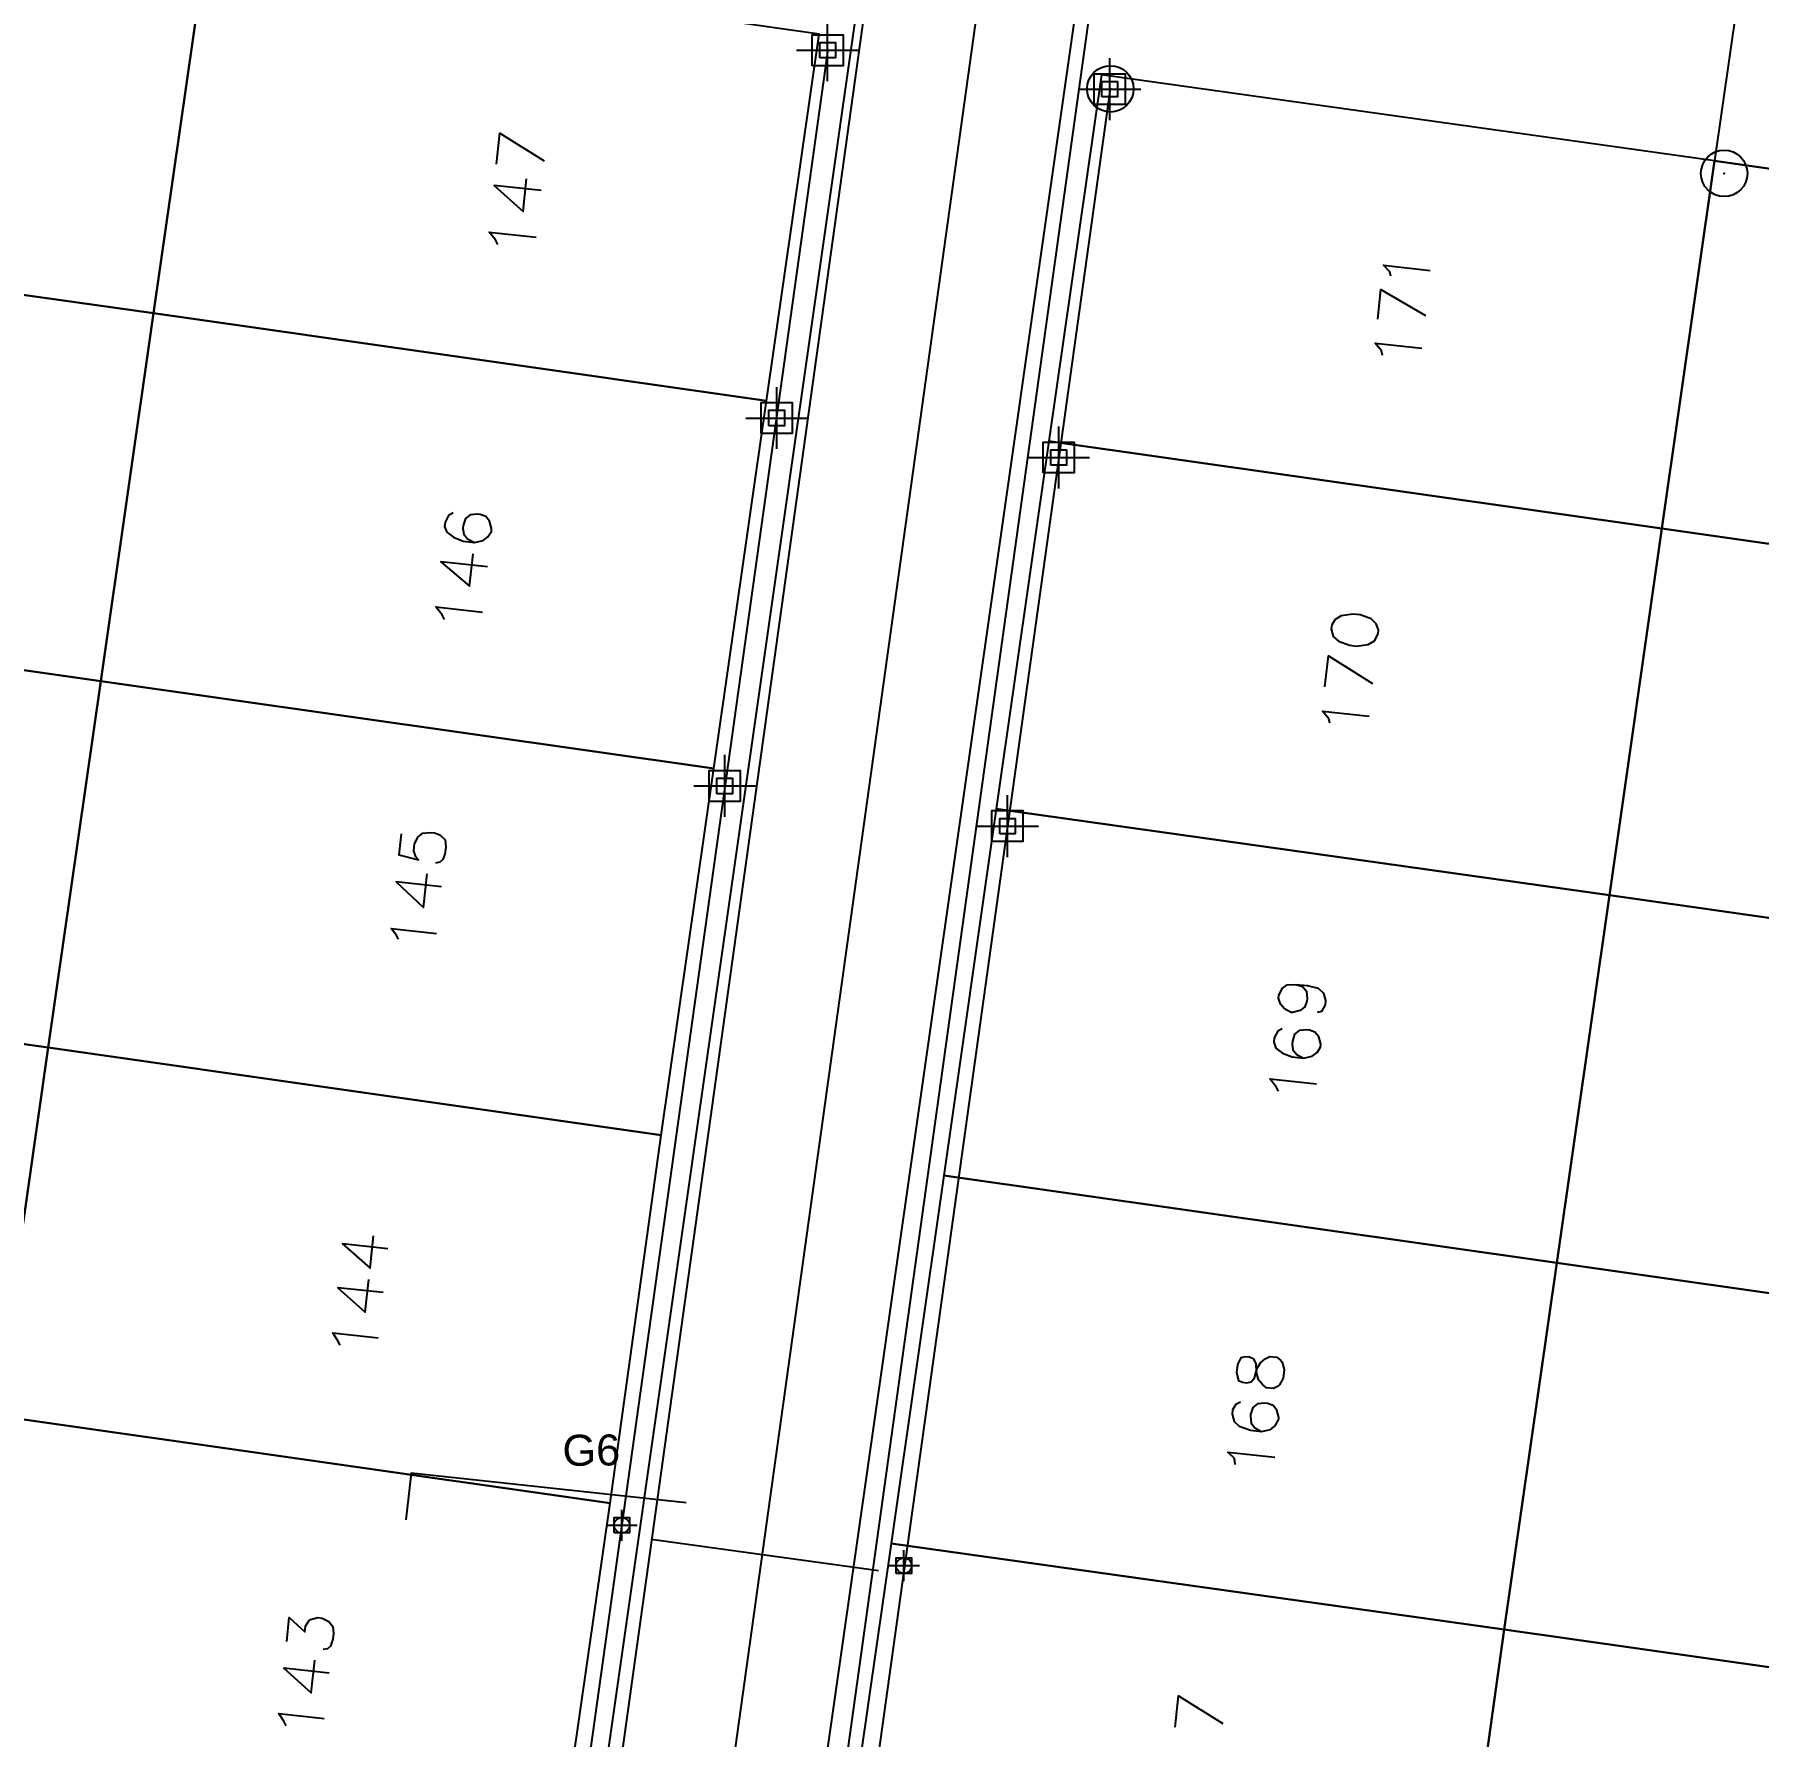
# Model space of a CAD drawing. Header units: metres. Extents: x -977055 to 805873, y -1033982 to 242021.
# Drawn here: x 863.8 to 919.5, y 864.8 to 919.8 of the extents above; entities that cross this region are included whole.
import ezdxf

# ---------------------------------------------------------------- set-up
doc = ezdxf.new("R2010")
doc.units = ezdxf.units.M
doc.header["$PDMODE"] = 32
doc.header["$PDSIZE"] = 1.5
for name, color, linetype in [('12-CONDICIONES EXISTENTES', 2, 'Continuous'), ('C-ROAD-PROF-TEXT', 11, 'Continuous'), ('PUNTOS V', 4, 'Continuous'), ('V-NODE', 1, 'Continuous')]:
    doc.layers.add(name, color=color, linetype=linetype)
doc.layers.add('PDF2_area escolar', color=7, linetype='Continuous', true_color=0x989898)
doc.layers.add('PDF_Geometry', color=7, linetype='Continuous', true_color=0x797979)
doc.layers.get('PDF2_area escolar').off()
doc.styles.get("Standard").update_dxf_attribs({"font": 'arial.ttf'})

# ---------------------------------------------------------------- blocks, each defined once
blk = doc.blocks.new('*U2295')
at = {"color": 0, "linetype": 'ByBlock', "lineweight": -2, "transparency": 16777216}
for p, q in [((-1, 0), (1, 0)), ((0, -1), (0, 1))]:
    blk.add_line(p, q, dxfattribs=at)
blk.add_circle((0, 0), 0.5, dxfattribs=at)
blk = doc.blocks.new('*U2406', base_point=(882.762, 871.632, 1007.232))
at = {"layer": 'V-NODE', "color": 1, "lineweight": -2, "xscale": 0.5, "yscale": 0.5, "zscale": 0.5}
blk.add_blockref('*U2295', (882.762, 871.632, 1007.232), dxfattribs=at)
blk = doc.blocks.new('*U2409', base_point=(891.868, 870.327, 1007.763))
at = {"layer": 'V-NODE', "color": 1, "lineweight": -2, "xscale": 0.5, "yscale": 0.5, "zscale": 0.5}
blk.add_blockref('*U2295', (891.868, 870.327, 1007.763), dxfattribs=at)
blk = doc.blocks.new('*U2420')
at = {"color": 0, "linetype": 'ByBlock', "lineweight": -2, "transparency": 16777216}
for p, q in [((0, -1), (0, 1)), ((-1, 0), (1, 0))]:
    blk.add_line(p, q, dxfattribs=at)
blk.add_lwpolyline([(-0.5, -0.5), (-0.5, 0.5), (0.5, 0.5), (0.5, -0.5)], close=True, dxfattribs=at)
blk = doc.blocks.new('*U2426', base_point=(895.212, 894.204, 1005.589))
at = {"layer": 'V-NODE', "color": 10, "lineweight": -2}
blk.add_blockref('*U2420', (895.212, 894.204, 1005.589), dxfattribs=at)
blk = doc.blocks.new('*U2429', base_point=(886.083, 895.502, 1005.332))
at = {"layer": 'V-NODE', "color": 10, "lineweight": -2}
blk.add_blockref('*U2420', (886.083, 895.502, 1005.332), dxfattribs=at)
blk = doc.blocks.new('*U2432', base_point=(887.763, 907.382, 1004.611))
at = {"layer": 'V-NODE', "color": 10, "lineweight": -2}
blk.add_blockref('*U2420', (887.763, 907.382, 1004.611), dxfattribs=at)
blk = doc.blocks.new('*U2435', base_point=(896.867, 906.107, 1004.768))
at = {"layer": 'V-NODE', "color": 10, "lineweight": -2}
blk.add_blockref('*U2420', (896.867, 906.107, 1004.768), dxfattribs=at)
blk = doc.blocks.new('*U2438', base_point=(898.514, 918, 1004.093))
at = {"layer": 'V-NODE', "color": 10, "lineweight": -2}
blk.add_blockref('*U2420', (898.514, 918, 1004.093), dxfattribs=at)
blk = doc.blocks.new('*U2441', base_point=(889.406, 919.259, 1003.881))
at = {"layer": 'V-NODE', "color": 10, "lineweight": -2}
blk.add_blockref('*U2420', (889.406, 919.259, 1003.881), dxfattribs=at)
blk = doc.blocks.new('*U2498')
at = {"color": 0, "linetype": 'ByBlock', "lineweight": -2, "transparency": 16777216}
for p, q in [((-1, 0), (1, 0)), ((0, -1), (0, 1))]:
    blk.add_line(p, q, dxfattribs=at)
blk.add_lwpolyline([(-0.5, -0.5), (-0.5, 0.5), (0.5, 0.5), (0.5, -0.5)], close=True, dxfattribs=at)
blk = doc.blocks.new('*U2612', base_point=(882.762, 871.632, 1007.232))
at = {"layer": 'V-NODE', "color": 130, "lineweight": -2, "xscale": 0.5, "yscale": 0.5, "zscale": 0.5}
blk.add_blockref('*U2498', (882.762, 871.632, 1007.232), dxfattribs=at)
blk = doc.blocks.new('*U2618', base_point=(891.868, 870.327, 1007.763))
at = {"layer": 'V-NODE', "color": 130, "lineweight": -2, "xscale": 0.5, "yscale": 0.5, "zscale": 0.5}
blk.add_blockref('*U2498', (891.868, 870.327, 1007.763), dxfattribs=at)
blk = doc.blocks.new('*U2639', base_point=(895.212, 894.204, 1005.589))
at = {"layer": 'V-NODE', "color": 130, "lineweight": -2, "xscale": 0.5, "yscale": 0.5, "zscale": 0.5}
blk.add_blockref('*U2498', (895.212, 894.204, 1005.589), dxfattribs=at)
blk = doc.blocks.new('*U2642', base_point=(886.083, 895.502, 1005.332))
at = {"layer": 'V-NODE', "color": 130, "lineweight": -2, "xscale": 0.5, "yscale": 0.5, "zscale": 0.5}
blk.add_blockref('*U2498', (886.083, 895.502, 1005.332), dxfattribs=at)
blk = doc.blocks.new('*U2645', base_point=(887.763, 907.382, 1004.611))
at = {"layer": 'V-NODE', "color": 130, "lineweight": -2, "xscale": 0.5, "yscale": 0.5, "zscale": 0.5}
blk.add_blockref('*U2498', (887.763, 907.382, 1004.611), dxfattribs=at)
blk = doc.blocks.new('*U2648', base_point=(896.867, 906.107, 1004.768))
at = {"layer": 'V-NODE', "color": 130, "lineweight": -2, "xscale": 0.5, "yscale": 0.5, "zscale": 0.5}
blk.add_blockref('*U2498', (896.867, 906.107, 1004.768), dxfattribs=at)
blk = doc.blocks.new('*U2651', base_point=(898.514, 918, 1004.093))
at = {"layer": 'V-NODE', "color": 130, "lineweight": -2, "xscale": 0.5, "yscale": 0.5, "zscale": 0.5}
blk.add_blockref('*U2498', (898.514, 918, 1004.093), dxfattribs=at)
blk = doc.blocks.new('*U2654', base_point=(889.406, 919.259, 1003.881))
at = {"layer": 'V-NODE', "color": 130, "lineweight": -2, "xscale": 0.5, "yscale": 0.5, "zscale": 0.5}
blk.add_blockref('*U2498', (889.406, 919.259, 1003.881), dxfattribs=at)
blk = doc.blocks.new('base')
at = {"layer": 'PDF_Geometry', "lineweight": 25, "extrusion": (-0.000787417, 0.063364, 0.99799), "elevation": 0.026}
for points in [[(-314.355, -197.288), (-299.601, -195.681), (-292.744, -194.188), (-282.663, -192.111), (-274.476, -190.361), (-258.037, -185.154), (-248.029, -180.61), (-240.539, -177.71), (-228.643, -174.042), (-222.733, -172.714), (-217.384, -171.04), (-209.935, -169.248), (-202.16, -164.759), (-196.196, -160.284), (-195.073, -159.817), (-178.095, -157.457), (-154.298, -156.614), (-136.667, -154.611), (-124.436, -153.164), (-118.066, -151.474), (-100.79, -146.646), (-80.955, -140.967), (-73.385, -139.328), (-61.694, -135.822), (-40.504, -131.604), (-37.727, -130.872), (-17.661, -129.441), (1.311, -127.461), (21.092, -124.929), (41.006, -122.83), (47.376, -123.458), (63.592, -123.186), (81.402, -124.312), (85.639, -96.072), (88.705, -66.393), (92.811, -40.781), (97.16, -22.386), (100.596, -1.562), (102.483, 8.32), (109.691, 37.361), (117.528, 76.62), (126.217, 115.638), (131.513, 149.592), (134.682, 173.973), (136.916, 195.591), (139.956, 229.678), (141.558, 250.676), (142.614, 271.37), (143.252, 283.21), (147.066, 312.938), (152.58, 355.631), (153.554, 396.042), (150.869, 418.02), (151.777, 438.639), (150.959, 458.028), (151.777, 438.639), (150.869, 418.02), (153.554, 396.042), (152.58, 355.631), (147.066, 312.938), (143.252, 283.21), (142.614, 271.37), (141.558, 250.676), (139.956, 229.678), (136.916, 195.591), (134.682, 173.973), (131.513, 149.592), (126.217, 115.638), (117.528, 76.62), (109.691, 37.361), (102.483, 8.32), (100.596, -1.562), (97.16, -22.386), (92.811, -40.781), (88.705, -66.393), (85.639, -96.072), (81.402, -124.312), (63.592, -123.186), (47.376, -123.458), (41.006, -122.83), (21.092, -124.929), (1.311, -127.461), (-17.661, -129.441), (-37.727, -130.872), (-40.504, -131.604), (-61.694, -135.822), (-73.385, -139.328), (-80.955, -140.967), (-100.79, -146.646), (-118.066, -151.474), (-124.436, -153.164), (-136.667, -154.611), (-154.298, -156.614), (-178.095, -157.457), (-195.073, -159.817), (-196.196, -160.284), (-202.16, -164.759), (-209.935, -169.248), (-217.384, -171.04), (-222.733, -172.714), (-228.643, -174.042), (-240.539, -177.71), (-248.029, -180.61), (-258.037, -185.154), (-274.476, -190.361), (-282.663, -192.111), (-292.744, -194.188), (-299.601, -195.681), (-314.355, -197.288), (-312.178, -178.446), (-309.146, -157.898), (-306.876, -132.899), (-305.823, -118.002), (-298.643, -78.802), (-291.055, -45.077), (-282.252, -15.116), (-275.645, 10.473), (-270.319, 33.898), (-263.825, 63.164), (-258.15, 86.408), (-284.424, 123.888)], [(8.705, 193.58), (-11.713, 61.957), (-10.362, 60.079), (28.101, 54.1), (29.985, 55.496), (58.5, 239.445)], [(5.268, 100.903), (5.147, 99.898), (3.727, 100.811)], [(3.842, 101.77), (5.351, 101.589), (4.433, 102.441), (4.306, 101.39)], [(5.256, 103.501), (5.331, 103.353), (5.532, 103.097), (4.024, 103.279)], [(-23.559, 104.886), (-23.529, 104.744), (-23.323, 104.533), (-24.831, 104.715)], [(-23.114, 106.27), (-23.229, 105.31), (-24.655, 106.178)], [(-23.25, 107.446), (-23.221, 107.303), (-23.02, 107.047), (-24.528, 107.229)], [(6.811, 112.171), (6.959, 112.246), (7.078, 112.463), (7.095, 112.6), (7.025, 112.794), (6.813, 112.959), (6.504, 113.089), (6.139, 113.133), (5.853, 113.075), (5.7, 112.954), (5.586, 112.782), (5.575, 112.691), (5.639, 112.451), (5.76, 112.297), (5.937, 112.23), (6.028, 112.219), (6.263, 112.237), (6.416, 112.358), (6.489, 112.581), (6.5, 112.672), (6.477, 112.86), (6.356, 113.014), (6.139, 113.133)], [(5.724, 113.925), (7.232, 113.743), (6.309, 114.55), (6.183, 113.499)], [(7.133, 115.61), (7.207, 115.462), (7.408, 115.206), (5.9, 115.387)], [(-21.265, 118.15), (-21.386, 117.145), (-22.806, 118.058)], [(-21.402, 119.326), (-21.372, 119.183), (-21.171, 118.927), (-22.68, 119.109)], [(8.615, 122.526), (8.698, 123.212), (8.069, 123.38), (8.149, 123.278), (8.219, 123.084), (8.191, 122.855), (8.072, 122.638), (7.918, 122.517), (7.684, 122.499), (7.547, 122.516), (7.37, 122.583), (7.204, 122.742), (7.185, 122.977), (7.213, 123.205), (7.281, 123.382), (7.383, 123.463), (7.526, 123.492)], [(7.34, 124.256), (8.802, 124.08), (7.931, 124.927), (7.798, 123.83)], [(8.748, 125.941), (8.823, 125.793), (8.984, 125.588), (7.521, 125.765)], [(-20.2, 127.76), (-20.423, 127.833), (-20.544, 127.987), (-20.562, 128.221), (-20.551, 128.312), (-20.483, 128.489), (-20.329, 128.61), (-20.09, 128.674), (-20.044, 128.668), (-19.827, 128.549), (-19.706, 128.396), (-19.637, 128.202), (-19.648, 128.111), (-19.767, 127.893), (-19.92, 127.772), (-20.2, 127.76), (-20.566, 127.804), (-20.926, 127.894), (-21.092, 128.053), (-21.156, 128.292), (-21.139, 128.429), (-21.02, 128.647), (-20.878, 128.676)], [(-19.749, 129.189), (-19.601, 129.264), (-19.482, 129.482), (-19.466, 129.619), (-19.535, 129.813), (-19.747, 129.977), (-20.056, 130.107), (-20.422, 130.151), (-20.707, 130.093), (-20.861, 129.972), (-20.974, 129.801), (-20.985, 129.709), (-20.921, 129.47), (-20.801, 129.316), (-20.623, 129.248), (-20.532, 129.237), (-20.298, 129.255), (-20.144, 129.376), (-20.071, 129.599), (-20.06, 129.69), (-20.084, 129.879), (-20.204, 130.032), (-20.422, 130.151)], [(-19.599, 131.211), (-19.524, 131.063), (-19.323, 130.807), (-20.831, 130.989)], [(9.212, 135.948), (10.675, 135.772), (9.797, 136.573), (9.671, 135.522)], [(9.383, 137.365), (10.845, 137.189), (9.968, 137.99), (9.841, 136.939)], [(10.791, 139.05), (10.866, 138.902), (11.022, 138.651), (9.559, 138.828)], [(-18.25, 141.251), (-18.102, 141.326), (-17.988, 141.497), (-17.972, 141.634), (-18.036, 141.874), (-18.202, 142.033), (-18.557, 142.169), (-18.922, 142.213), (-19.208, 142.154), (-19.361, 142.034), (-19.48, 141.816), (-19.486, 141.77), (-19.422, 141.531), (-19.301, 141.377), (-19.124, 141.31), (-19.033, 141.299), (-18.798, 141.317), (-18.645, 141.437), (-18.572, 141.66), (-18.566, 141.706), (-18.584, 141.94), (-18.705, 142.094), (-18.922, 142.213)], [(-18.053, 143.267), (-18.03, 143.079), (-17.823, 142.869), (-19.332, 143.05)], [(-0.31, 144.283), (8.557, 143.214), (8.739, 144.723)], [(12.639, 148.612), (12.545, 147.835), (12.046, 148.312), (12.024, 148.129), (11.911, 147.958), (11.86, 147.917), (11.62, 147.853), (11.483, 147.87), (11.265, 147.989), (11.145, 148.143), (11.127, 148.377), (11.149, 148.559), (11.222, 148.783), (11.324, 148.863), (11.467, 148.892)], [(11.281, 149.656), (12.744, 149.48), (11.866, 150.281), (11.74, 149.23)], [(-16.013, 151.739), (-16.134, 150.734), (-17.554, 151.647)], [(12.69, 151.342), (12.764, 151.193), (12.92, 150.943), (11.457, 151.119)]]:
    blk.add_lwpolyline(points, dxfattribs=at)
blk.add_lwpolyline([(-45.276, 166.718), (-60.33, 69.484), (-58.98, 67.605), (-20.511, 61.672), (-18.633, 63.023), (0.247, 184.698, 0.636424), (-2.755, 186.728), (-17.682, 177.908)], format="xyb", dxfattribs=at)
for points in [[(-53.81, 104.357), (-55.653, 92.523), (-35.898, 89.447), (-34.055, 101.282)], [(16.405, 105.59), (14.562, 93.755), (34.316, 90.68), (36.165, 102.56)], [(-3.349, 108.665), (-5.192, 96.831), (14.562, 93.755), (16.405, 105.59)], [(-32.207, 113.162), (-34.055, 101.282), (-14.295, 98.252), (-12.452, 110.086)], [(-51.961, 116.238), (-53.81, 104.357), (-34.055, 101.282), (-32.207, 113.162)], [(18.254, 117.47), (16.405, 105.59), (36.165, 102.56), (38.008, 114.394)], [(-1.501, 120.545), (-3.349, 108.665), (16.405, 105.59), (18.254, 117.47)], [(-30.364, 124.996), (-32.207, 113.162), (-12.452, 110.086), (-10.604, 121.966)], [(-50.118, 128.072), (-51.961, 116.238), (-32.207, 113.162), (-30.364, 124.996)], [(20.097, 129.304), (18.254, 117.47), (38.008, 114.394), (39.857, 126.274)], [(-21.491, 116.276), (-21.555, 116.516), (-21.721, 116.675), (-22.076, 116.81), (-22.304, 116.838), (-22.681, 116.79), (-22.88, 116.675), (-22.999, 116.458), (-23.016, 116.321), (-22.946, 116.127), (-22.78, 115.968), (-22.425, 115.832), (-22.197, 115.805), (-21.82, 115.852), (-21.621, 115.967), (-21.507, 116.139)], [(0.343, 132.38), (-1.501, 120.545), (18.254, 117.47), (20.097, 129.304)], [(-28.515, 136.876), (-30.364, 124.996), (-10.604, 121.966), (-8.76, 133.801)], [(-48.315, 139.958), (-50.118, 128.072), (-30.364, 124.996), (-28.515, 136.876)], [(21.946, 141.184), (20.097, 129.304), (39.857, 126.274), (41.7, 138.109)], [(2.145, 144.265), (0.343, 132.38), (20.097, 129.304), (21.946, 141.184)], [(-26.672, 148.711), (-28.515, 136.876), (-8.76, 133.801), (-6.912, 145.681)], [(-46.472, 151.792), (-48.315, 139.958), (-28.515, 136.876), (-26.672, 148.711)], [(-18.132, 140.309), (-18.195, 140.548), (-18.327, 140.611), (-18.464, 140.627), (-18.607, 140.598), (-18.715, 140.472), (-18.799, 140.157), (-18.912, 139.986), (-19.066, 139.865), (-19.214, 139.79), (-19.443, 139.818), (-19.569, 139.926), (-19.609, 139.977), (-19.673, 140.216), (-19.64, 140.491), (-19.521, 140.708), (-19.47, 140.748), (-19.322, 140.823), (-19.093, 140.796), (-18.967, 140.688), (-18.846, 140.534), (-18.783, 140.295), (-18.77, 140.015), (-18.695, 139.867), (-18.563, 139.804), (-18.426, 139.788), (-18.284, 139.817), (-18.165, 140.035)], [(3.989, 156.1), (2.145, 144.265), (21.946, 141.184), (23.743, 153.024)], [(-24.869, 160.596), (-26.672, 148.711), (-6.912, 145.681), (-5.069, 157.515)], [(-44.623, 163.672), (-46.472, 151.792), (-26.672, 148.711), (-24.869, 160.596)]]:
    blk.add_lwpolyline(points, close=True, dxfattribs=at)

msp = doc.modelspace()

# ---------------------------------------------------------------- linework, layer by layer
at = {"layer": '12-CONDICIONES EXISTENTES', "color": 1}
msp.add_point((918.353, 915.281), dxfattribs=at)
at = {"layer": 'PUNTOS V', "color": 1}
for points, elevation in [([(880.99061, 825.33033), (912.58324, 1052.28593)], 1010.921), ([(877.00719, 822.82532), (906.7622, 1036.57971)], 1010.921), ([(886.19302, 836.59243), (913.88579, 1035.5321)], 1010.921), ([(876.12576, 824.02427), (889.42386, 919.27743)], 1010.921), ([(888.602, 846.645), (898.536, 918.009)], 1010.921), ([(883.71301, 871.17636), (891.05035, 870.17129)], 1001.631)]:
    msp.add_lwpolyline(points, dxfattribs=dict(at, elevation=elevation))
at = {"layer": 'PUNTOS V'}
msp.add_point((898.536, 918.009, 1004.094), dxfattribs=at)

# ---------------------------------------------------------------- block references
at = {"layer": 'PDF2_area escolar'}
msp.add_blockref('base', (882.736, 1016.336, 999.038), dxfattribs=at)
at = {"layer": 'V-NODE'}
for name, p in [('*U2441', (889.406, 919.259, 1003.881)), ('*U2654', (889.406, 919.259, 1003.881)), ('*U2438', (898.514, 918, 1004.093)), ('*U2651', (898.514, 918, 1004.093)), ('*U2432', (887.763, 907.382, 1004.611)), ('*U2645', (887.763, 907.382, 1004.611)), ('*U2435', (896.867, 906.107, 1004.768)), ('*U2648', (896.867, 906.107, 1004.768)), ('*U2429', (886.083, 895.502, 1005.332)), ('*U2642', (886.083, 895.502, 1005.332)), ('*U2426', (895.212, 894.204, 1005.589)), ('*U2639', (895.212, 894.204, 1005.589)), ('*U2406', (882.762, 871.632, 1007.232)), ('*U2612', (882.762, 871.632, 1007.232)), ('*U2409', (891.868, 870.327, 1007.763)), ('*U2618', (891.868, 870.327, 1007.763))]:
    msp.add_blockref(name, p, dxfattribs=at)

# ---------------------------------------------------------------- texts
at = {"layer": 'C-ROAD-PROF-TEXT', "color": 11, "linetype": 'Continuous', "lineweight": -3, "insert": (881.78083, 873.54133, 1008.12925), "char_height": 1, "attachment_point": 8, "rotation": 0.571108}
msp.add_mtext('{\\C2;G6}', dxfattribs=at)

doc.saveas('drawing.dxf')
